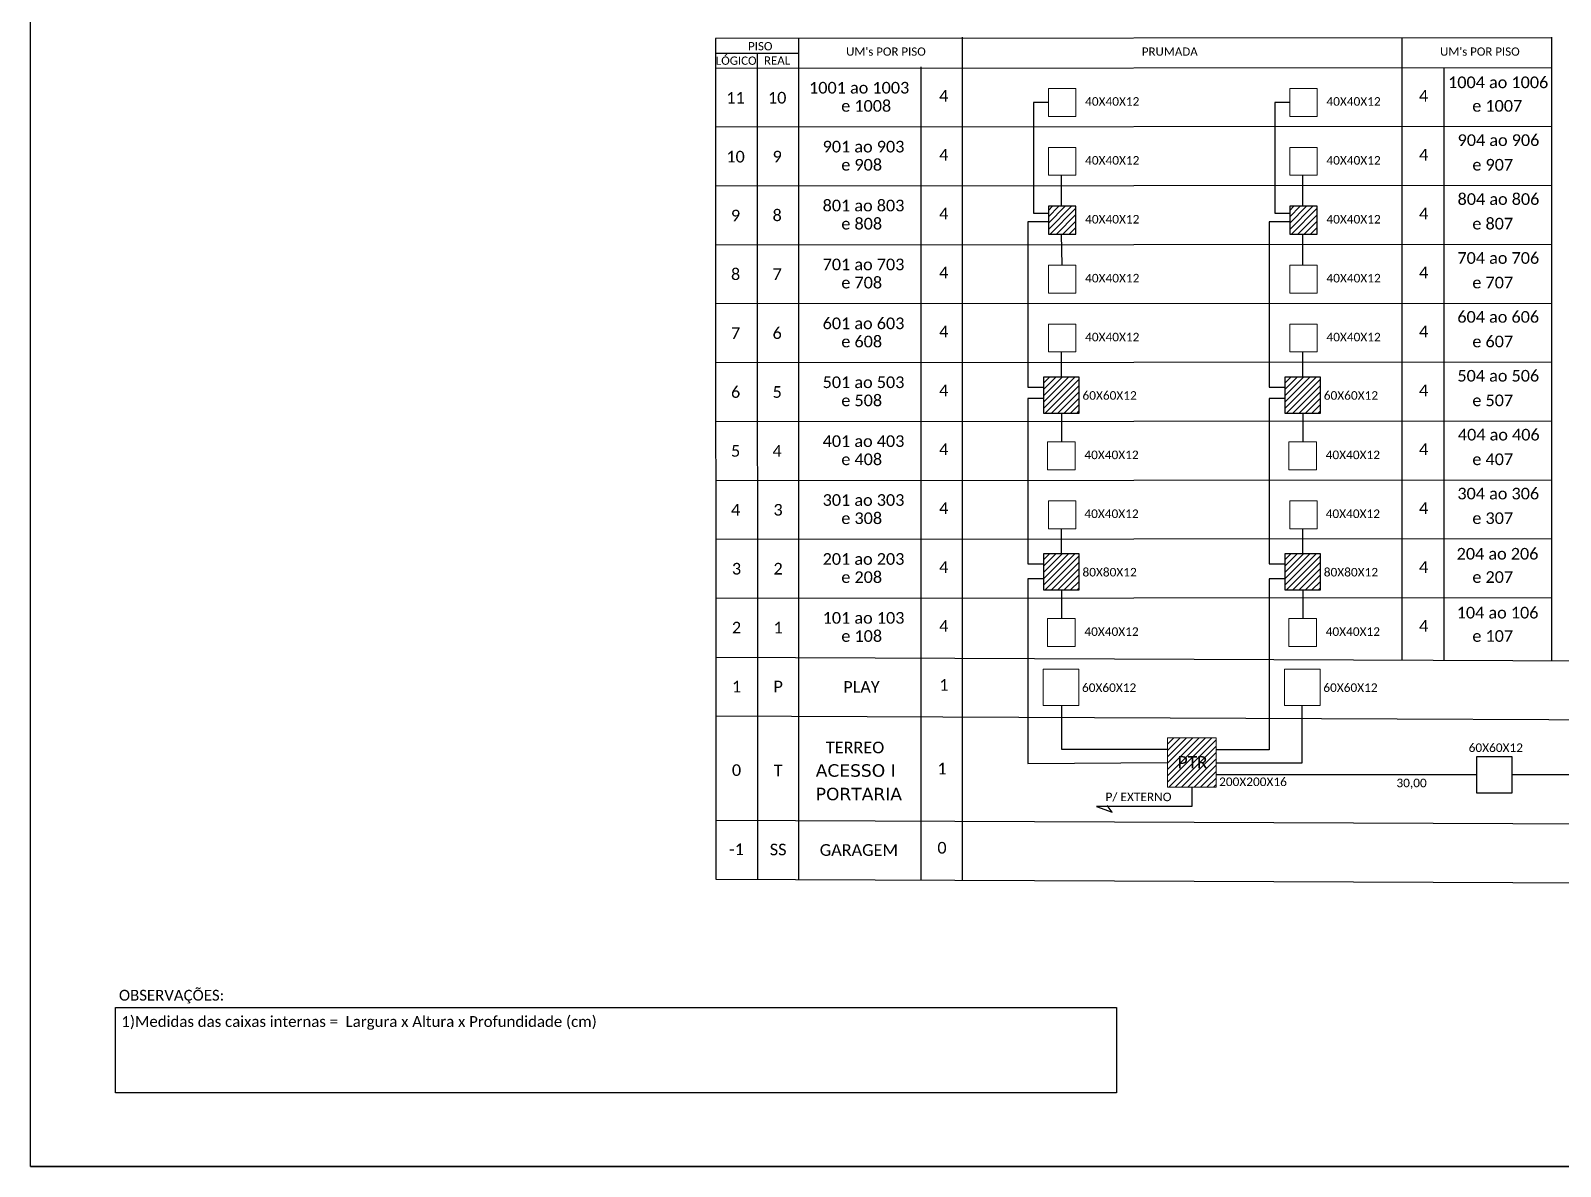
# Model space of a CAD drawing. Extents: x -4 to 1788, y 1 to 595.
# Drawn here: x -3.8 to 421.3, y 1.3 to 316.9 of the extents above; entities that cross this region are included whole.
import ezdxf
from ezdxf.enums import TextEntityAlignment as Align

# ---------------------------------------------------------------- set-up
doc = ezdxf.new("R2010")
doc.units = 0
doc.layers.add('label_cabos', color=7, linetype='Continuous')
doc.styles.add('MtXpl_Calibri', font='calibri.ttf')
doc.styles.add('siredit', font='verdana.ttf')
doc.styles.add('WMF-Calibri0', font='calibri.ttf')

msp = doc.modelspace()

# ---------------------------------------------------------------- hatches: boundary and pattern name
h = msp.add_hatch()
h.set_pattern_fill('ANSI31', color=1, scale=10, style=0)
h.set_pattern_definition([(45, (-338.5213, -129.5909), (-0.8838835, 0.8838835), [])])
h.paths.add_polyline_path([(279.01, 260.36), (286.67, 260.36), (286.67, 268.13), (279.01, 268.13)])
h.paths.add_polyline_path([(285.18, 258.73), (285.18, 263.88)])
h = msp.add_hatch()
h.set_pattern_fill('ANSI31', color=1, scale=10, style=0)
h.set_pattern_definition([(45, (-271.4571, -129.5909), (-0.8838835, 0.8838835), [])])
h.paths.add_polyline_path([(346.07, 260.36), (353.73, 260.36), (353.73, 268.13), (346.07, 268.13)])
h.paths.add_polyline_path([(352.25, 258.73), (352.25, 263.88)])
h = msp.add_hatch()
h.set_pattern_fill('ANSI31', color=1, scale=10, style=0)
h.set_pattern_definition([(45, (-337.6025, -177.0894), (-0.8838835, 0.8838835), [])])
h.paths.add_polyline_path([(277.68, 210.59), (287.59, 210.59), (287.59, 220.63), (277.68, 220.63)])
h.paths.add_polyline_path([(286.1, 211.23), (286.1, 216.38)], flags=16)
h = msp.add_hatch()
h.set_pattern_fill('ANSI31', color=1, scale=10, style=0)
h.set_pattern_definition([(45, (-270.5382, -177.0894), (-0.8838835, 0.8838835), [])])
h.paths.add_polyline_path([(344.75, 210.59), (354.65, 210.59), (354.65, 220.63), (344.75, 220.63)])
h.paths.add_polyline_path([(353.17, 211.23), (353.17, 216.38)], flags=16)
h = msp.add_hatch()
h.set_pattern_fill('ANSI31', color=1, scale=10, style=0)
h.set_pattern_definition([(45, (-337.6025, -226.205), (-0.8838835, 0.8838835), [])])
h.paths.add_polyline_path([(277.68, 161.48), (287.59, 161.48), (287.59, 171.52), (277.68, 171.52)])
h.paths.add_polyline_path([(286.1, 162.11), (286.1, 167.26)], flags=16)
h = msp.add_hatch()
h.set_pattern_fill('ANSI31', color=1, scale=10, style=0)
h.set_pattern_definition([(45, (-270.5382, -226.205), (-0.8838835, 0.8838835), [])])
h.paths.add_polyline_path([(344.75, 161.48), (354.65, 161.48), (354.65, 171.52), (344.75, 171.52)])
h.paths.add_polyline_path([(353.17, 162.11), (353.17, 167.26)], flags=16)
h = msp.add_hatch()
h.set_pattern_fill('ANSI31', color=1, scale=10, style=0)
h.set_pattern_definition([(45, (-299.5293, -277.3306), (-0.8838835, 0.8838835), [])])
h.paths.add_polyline_path([(312.09, 106.63), (325.66, 106.63), (325.66, 120.39), (312.09, 120.39)])
h.paths.add_polyline_path([(314.09, 110.99), (324.18, 110.99), (324.18, 116.14), (314.09, 116.14)], flags=24)

# ---------------------------------------------------------------- linework, layer by layer
msp.add_line((-3.83, 1.26), (837.17, 1.26))
at = {"color": 7}
for points in [[(-3.83, 595.26), (837.17, 595.26), (837.17, 1.26), (-3.83, 1.26)], [(407.87, 115.09), (397.97, 115.09), (397.97, 105.05), (407.87, 105.05)]]:
    msp.add_lwpolyline(points, close=True, dxfattribs=at)
at = {"color": 0}
for points in [[(418.93, 314.94), (186.54, 314.77)], [(186.54, 310.65), (209.69, 310.65)], [(186.54, 306.54), (418.93, 306.71)]]:
    msp.add_lwpolyline(points, dxfattribs=at)
for points in [[(186.54, 314.77), (186.55, 81.13)], [(209.7, 81.03), (209.69, 314.77)], [(255.15, 80.85), (255.14, 315.12)], [(377.35, 142.04), (377.34, 314.91)], [(418.94, 141.87), (418.93, 315.12)], [(198.11, 310.65), (198.13, 81.08)], [(243.57, 306.89), (243.58, 80.89)], [(388.91, 306.69), (388.92, 142)], [(186.54, 290.17), (418.93, 290.34)], [(186.55, 273.8), (418.94, 273.97)], [(186.55, 257.43), (418.94, 257.6)], [(186.55, 241.05), (418.94, 241.23)], [(186.55, 224.68), (418.94, 224.85)], [(186.55, 208.31), (418.94, 208.48)], [(186.55, 191.94), (418.94, 192.11)], [(186.55, 175.57), (418.94, 175.74)], [(186.55, 159.2), (418.94, 159.37)], [(186.55, 142.82), (607.43, 141.03)], [(186.55, 126.45), (607.43, 124.65)], [(186.55, 97.5), (607.43, 95.7)], [(186.55, 81.13), (607.43, 79.33)]]:
    msp.add_lwpolyline(points)
at = {"lineweight": 0}
for points in [[(286.67, 300.87), (279, 300.87), (279, 293.11), (286.67, 293.11)], [(353.73, 300.87), (346.07, 300.87), (346.07, 293.11), (353.73, 293.11)], [(286.67, 284.5), (279.01, 284.5), (279.01, 276.73), (286.67, 276.73)], [(353.73, 284.5), (346.07, 284.5), (346.07, 276.73), (353.73, 276.73)], [(286.67, 251.76), (279.01, 251.76), (279.01, 243.99), (286.67, 243.99)], [(353.73, 251.76), (346.07, 251.76), (346.07, 243.99), (353.73, 243.99)], [(286.67, 235.39), (279.01, 235.39), (279.01, 227.62), (286.67, 227.62)], [(353.74, 235.39), (346.07, 235.39), (346.07, 227.62), (353.74, 227.62)], [(286.47, 202.64), (278.8, 202.64), (278.8, 194.87), (286.47, 194.87)], [(353.53, 202.64), (345.87, 202.64), (345.87, 194.87), (353.53, 194.87)], [(286.67, 186.27), (279.01, 186.27), (279.01, 178.5), (286.67, 178.5)], [(353.74, 186.27), (346.07, 186.27), (346.07, 178.5), (353.74, 178.5)], [(286.47, 153.53), (278.8, 153.53), (278.8, 145.76), (286.47, 145.76)], [(353.53, 153.53), (345.87, 153.53), (345.87, 145.76), (353.53, 145.76)], [(287.45, 139.43), (277.55, 139.43), (277.55, 129.39), (287.45, 129.39)], [(354.52, 139.43), (344.61, 139.43), (344.61, 129.39), (354.52, 129.39)]]:
    msp.add_lwpolyline(points, close=True, dxfattribs=at)
at = {"color": 3}
for points in [[(279, 296.99), (274.9, 296.99), (274.9, 266.18), (279.01, 266.18)], [(346.07, 296.99), (341.96, 296.99), (341.96, 266.18), (346.07, 266.18)], [(282.63, 268.13), (282.63, 276.73)], [(349.7, 268.13), (349.7, 276.73)], [(279.01, 263.78), (273.29, 263.78), (273.29, 217.88), (277.68, 217.88)], [(346.07, 263.78), (340.35, 263.78), (340.35, 217.88), (344.75, 217.88)], [(282.84, 251.76), (282.63, 260.36)], [(349.7, 251.76), (349.7, 260.36)], [(282.64, 220.63), (282.64, 227.62)], [(349.7, 220.63), (349.7, 227.62)], [(277.68, 214.67), (273.29, 214.67), (273.29, 168.76), (277.68, 168.76)], [(344.75, 214.67), (340.35, 214.67), (340.35, 168.76), (344.75, 168.76)], [(282.63, 210.59), (282.63, 202.64)], [(349.69, 210.59), (349.7, 202.64)], [(282.64, 171.52), (282.64, 178.5)], [(349.7, 171.52), (349.7, 178.5)], [(277.68, 164.6), (273.29, 164.6), (273.29, 113.26), (312.09, 113.51)], [(344.75, 164.6), (340.35, 164.6), (340.35, 117), (325.66, 117)], [(282.63, 161.48), (282.63, 153.53)], [(349.69, 161.48), (349.7, 153.53)], [(312.09, 117.1), (282.77, 117.1), (282.77, 129.39)], [(325.66, 113.4), (349.56, 113.4), (349.56, 129.39)], [(397.97, 110.07), (325.66, 110.07)], [(446.23, 110.07), (407.87, 110.07)]]:
    msp.add_lwpolyline(points, dxfattribs=at)
at = {"color": 1}
for points in [[(286.67, 268.13), (279.01, 268.13), (279.01, 260.36), (286.67, 260.36)], [(353.73, 268.13), (346.07, 268.13), (346.07, 260.36), (353.73, 260.36)], [(287.59, 220.63), (277.68, 220.63), (277.68, 210.59), (287.59, 210.59)], [(354.65, 220.63), (344.75, 220.63), (344.75, 210.59), (354.65, 210.59)], [(287.59, 171.52), (277.68, 171.52), (277.68, 161.48), (287.59, 161.48)], [(354.65, 171.52), (344.75, 171.52), (344.75, 161.48), (354.65, 161.48)]]:
    msp.add_lwpolyline(points, close=True, dxfattribs=at)
at = {"color": 1, "lineweight": 0}
msp.add_lwpolyline([(312.09, 120.39), (325.66, 120.39), (325.66, 106.63), (312.09, 106.63)], close=True, dxfattribs=at)
at = {"color": 1}
for points in [[(318.88, 106.63), (318.88, 101.3), (292.34, 101.3)], [(292.34, 101.3), (296.75, 99.7)], [(296.75, 99.7), (295.35, 101.53)]]:
    msp.add_lwpolyline(points, dxfattribs=at)
at = {"color": 0}
msp.add_lwpolyline([(19.73, 45.46), (297.98, 45.46), (297.98, 21.75), (19.73, 21.75)], close=True, dxfattribs=at)

# ---------------------------------------------------------------- texts
at = {"color": 0, "style": 'WMF-Calibri0'}
for s, p in [('  LÓGICO', (184.96, 307.44)), ('     PISO', (191.5, 311.46)), ("UM's POR PISO", (222.8, 309.96)), ('PRUMADA', (304.99, 309.96)), ("UM's POR PISO", (387.85, 309.96)), ('    REAL', (196.72, 307.49))]:
    msp.add_text(s, height=2.3, dxfattribs=at).set_placement(p)
at = {"color": 7, "style": 'WMF-Calibri0'}
for s, height, p in [('1001 ao 1003', 3.24, (212.5, 299.45)), ('1004 ao 1006', 3.24, (390.08, 300.95)), ('e 1008', 3.24, (221.43, 294.4)), ('40X40X12', 2.373, (289.21, 296.07)), ('40X40X12', 2.373, (356.27, 296.07)), ('e 1007', 3.24, (396.79, 294.41)), ('901 ao 903', 3.24, (216.27, 283.08)), ('904 ao 906', 3.24, (392.72, 284.88)), ('e 908', 3.24, (221.45, 278.03)), ('40X40X12', 2.373, (289.21, 279.7)), ('40X40X12', 2.373, (356.27, 279.7)), ('e 907', 3.24, (396.82, 278.04)), ('801 ao 803', 3.24, (216.27, 266.71)), ('804 ao 806', 3.24, (392.72, 268.5)), ('e 808', 3.24, (221.46, 261.66)), ('40X40X12', 2.373, (289.21, 263.33)), ('40X40X12', 2.373, (356.27, 263.33)), ('e 807', 3.24, (396.82, 261.67)), ('704 ao 706', 3.24, (392.67, 252.13)), ('701 ao 703', 3.24, (216.27, 250.33)), ('e 708', 3.24, (221.46, 245.28)), ('40X40X12', 2.373, (289.21, 246.95)), ('40X40X12', 2.373, (356.28, 246.95)), ('e 707', 3.24, (396.82, 245.3)), ('604 ao 606', 3.24, (392.65, 235.76)), ('601 ao 603', 3.24, (216.27, 233.96)), ('e 608', 3.24, (221.46, 228.91)), ('40X40X12', 2.373, (289.21, 230.58)), ('40X40X12', 2.373, (356.28, 230.58)), ('e 607', 3.24, (396.82, 228.92)), ('504 ao 506', 3.24, (392.67, 219.39)), ('501 ao 503', 3.24, (216.27, 217.59)), ('60X60X12', 2.373, (288.48, 214.35)), ('60X60X12', 2.373, (355.54, 214.35)), ('e 508', 3.24, (221.46, 212.54)), ('e 507', 3.24, (396.82, 212.55)), ('401 ao 403', 3.24, (216.27, 201.22)), ('404 ao 406', 3.24, (392.8, 203.02)), ('40X40X12', 2.373, (289.01, 197.84)), ('40X40X12', 2.373, (356.07, 197.84)), ('e 408', 3.24, (221.46, 196.17)), ('e 407', 3.24, (396.82, 196.18)), ('301 ao 303', 3.24, (216.27, 184.85)), ('304 ao 306', 3.24, (392.66, 186.65)), ('e 308', 3.24, (221.46, 179.8)), ('40X40X12', 2.373, (289.01, 181.47)), ('40X40X12', 2.373, (356.07, 181.47)), ('e 307', 3.24, (396.82, 179.81)), ('201 ao 203', 3.24, (216.27, 168.47)), ('204 ao 206', 3.24, (392.46, 169.92)), ('e 208', 3.24, (221.46, 163.42)), ('80X80X12', 2.373, (288.48, 165.23)), ('80X80X12', 2.373, (355.54, 165.23)), ('e 207', 3.24, (396.82, 163.44)), ('101 ao 103', 3.24, (216.28, 152.1)), ('104 ao 106', 3.24, (392.47, 153.55)), ('e 108', 3.24, (221.46, 147.05)), ('40X40X12', 2.373, (289.01, 148.72)), ('40X40X12', 2.373, (356.07, 148.72)), ('e 107', 3.24, (396.82, 147.06)), ('PLAY', 3.24, (222.01, 132.9)), ('60X60X12', 2.373, (288.34, 133.14)), ('60X60X12', 2.373, (355.41, 133.14)), ('TERREO', 3.24, (217.17, 116.08)), ('PTR', 3.433, (314.95, 111.86)), ('60X60X12', 2.373, (395.8, 116.45)), ('200X200X16', 2.373, (326.45, 106.97)), ('30,00', 2.373, (375.72, 106.65)), ('P/ EXTERNO', 2.373, (294.87, 102.78)), ('GARAGEM', 3.24, (215.47, 87.58))]:
    msp.add_text(s, height=height, dxfattribs=at).set_placement(p)
for s, style, p in [('OBSERVAÇÕES:', 'WMF-Calibri0', (20.72, 47.33)), ('1)Medidas das caixas internas =  Largura x Altura x Profundidade (cm)', 'MtXpl_Calibri', (21.4, 40.03))]:
    msp.add_text(s, height=3, dxfattribs=dict(style=style)).set_placement(p)
for tag, flags, p in [('11', 4, (192.06, 298.28)), ('10', 4, (203.63, 298.29)), ('4', 4, (249.92, 298.82)), ('4', 4, (383.26, 298.82)), ('10', 4, (192.07, 281.91)), ('9', 4, (203.64, 281.92)), ('4', 4, (249.93, 282.45)), ('4', 4, (383.28, 282.45)), ('9', 4, (192.07, 265.54)), ('8', 4, (203.64, 265.61)), ('4', 4, (249.93, 266.08)), ('4', 4, (383.28, 266.08)), ('8', 4, (192.09, 249.24)), ('7', 4, (203.64, 249.24)), ('4', 4, (249.93, 249.71)), ('4', 4, (383.28, 249.71)), ('7', 4, (192.09, 232.87)), ('6', 4, (203.64, 232.87)), ('4', 4, (249.93, 233.33)), ('4', 4, (383.28, 233.33)), ('6', 4, (192.09, 216.5)), ('5', 4, (203.64, 216.5)), ('4', 4, (249.93, 216.96)), ('4', 4, (383.28, 216.96)), ('5', 4, (192.09, 200.13)), ('4', 4, (203.64, 200.13)), ('4', 4, (249.93, 200.59)), ('4', 4, (383.28, 200.59)), ('4', 4, (192.09, 183.75)), ('3', 4, (203.89, 183.75)), ('4', 4, (249.93, 184.22)), ('4', 4, (383.28, 184.22)), ('3', 4, (192.34, 167.38)), ('2', 4, (203.89, 167.38)), ('4', 4, (249.93, 167.85)), ('4', 4, (383.28, 167.85)), ('4', 4, (249.94, 151.47)), ('4', 4, (383.28, 151.47)), ('2', 4, (192.34, 151.01)), ('1', 4, (203.9, 151.01)), ('1', 4, (192.34, 134.64)), ('P', 4, (203.91, 134.64)), ('1', 4, (249.96, 135.1)), ('0', 4, (192.34, 111.41)), ('T', 12, (203.91, 111.34)), ('1', 4, (249.44, 111.84)), ('-1', 4, (192.34, 89.4)), ('SS', 12, (203.91, 89.33)), ('0', 4, (249.44, 89.82))]:
    msp.add_attdef(tag, text='XX', height=3.24, dxfattribs=dict(at, flags=flags)).set_placement(p, align=Align.MIDDLE_CENTER)
at = {"layer": 'label_cabos', "color": 7, "style": 'siredit'}
for s, p in [('ACESSO I', (214.35, 109.58)), ('PORTARIA', (214.35, 103.04))]:
    msp.add_text(s, height=3.458, rotation=359.9611, dxfattribs=at).set_placement(p)

doc.saveas('drawing.dxf')
